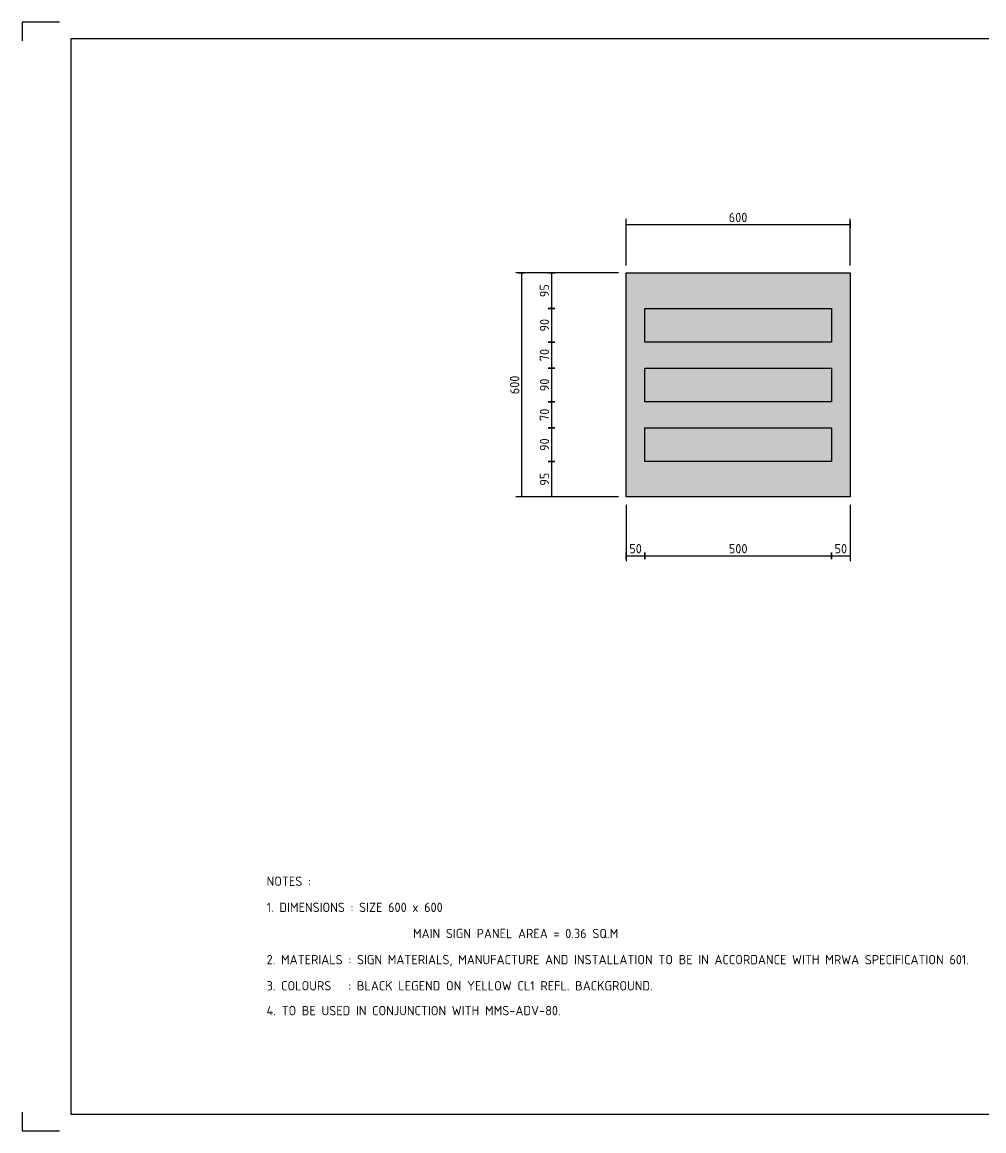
# Model space of a CAD drawing. Extents: x 0 to 420, y 0 to 297.
# Drawn here: x 0 to 257.7, y 0 to 297 of the extents above; entities that cross this region are included whole.
import ezdxf
from ezdxf.enums import TextEntityAlignment as Align

# ---------------------------------------------------------------- set-up
doc = ezdxf.new("R2010")
doc.units = 0
doc.header["$LTSCALE"] = 0.3
doc.header["$MEASUREMENT"] = 0
doc.layers.get('0').update_dxf_attribs({"linetype": 'CONTINUOUS'})
doc.layers.get('DEFPOINTS').update_dxf_attribs({"linetype": 'CONTINUOUS'})
for name, color, linetype in [('L25', 1, 'CONTINUOUS'), ('NOTES', 1, 'CONTINUOUS'), ('T25', 1, 'CONTINUOUS'), ('TBLK18', 4, 'CONTINUOUS'), ('TBLK25', 1, 'CONTINUOUS'), ('TBLK35', 3, 'CONTINUOUS'), ('TBLK50', 7, 'CONTINUOUS')]:
    doc.layers.add(name, color=color, linetype=linetype)
doc.layers.add('yellow', color=7, linetype='CONTINUOUS', true_color=0xfedb00)
doc.styles.add('iso', font='iso3098b.shx')
doc.dimstyles.new('SIGNSDIM', dxfattribs={"dimtxt": 2.5, "dimasz": 0.2, "dimexe": 1.5, "dimexo": 2, "dimtad": 1, "dimdec": 4, "dimlfac": 10, "dimrnd": 1, "dimdsep": 46, "dimtxsty": 'iso', "dimblk": 'SGNDIM', "dimcen": 2.5, "dimse2": 1, "dimadec": 0, "dimazin": 0, "dimtfac": 1, "dimtdec": 4, "dimtix": 1, "dimtmove": 0, "dimatfit": 3, "dimldrblk": 'SGNDIM', "dimfxl": 1, "dimtolj": 1, "dimtzin": 0, "dimarcsym": 0})

# ---------------------------------------------------------------- blocks, each defined once
blk = doc.blocks.new('SGNDIM')
for p, q in [((0, 0), (-1, 0)), ((0, 4.5), (0, -4.5))]:
    blk.add_line(p, q)
blk = doc.blocks.new('*D3')
at = {"layer": 'DEFPOINTS', "color": 0, "transparency": 16777216}
for p in [(161.81, 229.82), (133.81, 169.82), (161.81, 169.82)]:
    blk.add_point(p, dxfattribs=at)
at = {"layer": 'T25', "color": 0, "lineweight": -2, "transparency": 16777216}
for p, q in [((159.81, 229.82), (132.31, 229.82)), ((133.81, 229.62), (133.81, 170.02)), ((159.81, 169.82), (132.31, 169.82))]:
    blk.add_line(p, q, dxfattribs=at)
at = {"layer": 'T25', "color": 0, "lineweight": -2, "transparency": 16777216, "xscale": 0.2, "yscale": 0.2, "zscale": 0.2}
for p, rotation in [((133.81, 229.82), 90), ((133.81, 169.82), 270)]:
    blk.add_blockref('SGNDIM', p, dxfattribs=dict(at, rotation=rotation))
at = {"layer": 'T25', "color": 0, "transparency": 16777216, "insert": (131.94, 199.82), "char_height": 2.5, "attachment_point": 5, "rotation": 90, "style": 'iso'}
blk.add_mtext('\\A1;600', dxfattribs=at)
blk = doc.blocks.new('*D4')
at = {"layer": 'DEFPOINTS', "color": 0, "transparency": 16777216}
for p in [(166.82, 185.24), (216.86, 185.24), (216.86, 154.07)]:
    blk.add_point(p, dxfattribs=at)
at = {"layer": 'T25', "color": 0, "lineweight": -2, "transparency": 16777216}
blk.add_line((167.02, 154.07), (216.66, 154.07), dxfattribs=at)
at = {"layer": 'T25', "color": 0, "lineweight": -2, "transparency": 16777216, "xscale": 0.2, "yscale": 0.2, "zscale": 0.2, "rotation": 180}
blk.add_blockref('SGNDIM', (166.82, 154.07), dxfattribs=at)
at = {"layer": 'T25', "color": 0, "lineweight": -2, "transparency": 16777216, "xscale": 0.2, "yscale": 0.2, "zscale": 0.2}
blk.add_blockref('SGNDIM', (216.86, 154.07), dxfattribs=at)
at = {"layer": 'T25', "color": 0, "transparency": 16777216, "insert": (191.84, 155.95), "char_height": 2.5, "attachment_point": 5, "style": 'iso'}
blk.add_mtext('\\A1;500', dxfattribs=at)
blk = doc.blocks.new('*D5')
at = {"layer": 'DEFPOINTS', "color": 0, "transparency": 16777216}
for p in [(154.48, 229.82), (141.81, 220.32), (154.48, 220.32)]:
    blk.add_point(p, dxfattribs=at)
at = {"layer": 'T25', "color": 0, "lineweight": -2, "transparency": 16777216}
for p, q in [((152.48, 229.82), (140.31, 229.82)), ((141.81, 229.62), (141.81, 220.52))]:
    blk.add_line(p, q, dxfattribs=at)
at = {"layer": 'T25', "color": 0, "lineweight": -2, "transparency": 16777216, "xscale": 0.2, "yscale": 0.2, "zscale": 0.2}
for p, rotation in [((141.81, 229.82), 90), ((141.81, 220.32), 270)]:
    blk.add_blockref('SGNDIM', p, dxfattribs=dict(at, rotation=rotation))
at = {"layer": 'T25', "color": 0, "transparency": 16777216, "insert": (139.94, 225.07), "char_height": 2.5, "attachment_point": 5, "rotation": 90, "style": 'iso'}
blk.add_mtext('\\A1;95', dxfattribs=at)
blk = doc.blocks.new('*D6')
at = {"layer": 'DEFPOINTS', "color": 0, "transparency": 16777216}
for p in [(153.48, 211.32), (141.81, 204.32), (153.48, 204.32)]:
    blk.add_point(p, dxfattribs=at)
at = {"layer": 'T25', "color": 0, "lineweight": -2, "transparency": 16777216}
blk.add_line((141.81, 211.12), (141.81, 204.52), dxfattribs=at)
at = {"layer": 'T25', "color": 0, "lineweight": -2, "transparency": 16777216, "xscale": 0.2, "yscale": 0.2, "zscale": 0.2}
for p, rotation in [((141.81, 211.32), 90), ((141.81, 204.32), 270)]:
    blk.add_blockref('SGNDIM', p, dxfattribs=dict(at, rotation=rotation))
at = {"layer": 'T25', "color": 0, "transparency": 16777216, "insert": (139.94, 207.82), "char_height": 2.5, "attachment_point": 5, "rotation": 90, "style": 'iso'}
blk.add_mtext('\\A1;70', dxfattribs=at)
blk = doc.blocks.new('*D7')
at = {"layer": 'DEFPOINTS', "color": 0, "transparency": 16777216}
for p in [(156.81, 204.32), (141.81, 195.32), (156.81, 195.32)]:
    blk.add_point(p, dxfattribs=at)
at = {"layer": 'T25', "color": 0, "lineweight": -2, "transparency": 16777216}
blk.add_line((141.81, 204.12), (141.81, 195.52), dxfattribs=at)
at = {"layer": 'T25', "color": 0, "lineweight": -2, "transparency": 16777216, "xscale": 0.2, "yscale": 0.2, "zscale": 0.2}
for p, rotation in [((141.81, 204.32), 90), ((141.81, 195.32), 270)]:
    blk.add_blockref('SGNDIM', p, dxfattribs=dict(at, rotation=rotation))
at = {"layer": 'T25', "color": 0, "transparency": 16777216, "insert": (139.94, 199.82), "char_height": 2.5, "attachment_point": 5, "rotation": 90, "style": 'iso'}
blk.add_mtext('\\A1;90', dxfattribs=at)
blk = doc.blocks.new('*D8')
at = {"layer": 'DEFPOINTS', "color": 0, "transparency": 16777216}
for p in [(153.48, 195.32), (141.81, 188.32), (153.48, 188.32)]:
    blk.add_point(p, dxfattribs=at)
at = {"layer": 'T25', "color": 0, "lineweight": -2, "transparency": 16777216}
blk.add_line((141.81, 195.12), (141.81, 188.52), dxfattribs=at)
at = {"layer": 'T25', "color": 0, "lineweight": -2, "transparency": 16777216, "xscale": 0.2, "yscale": 0.2, "zscale": 0.2}
for p, rotation in [((141.81, 195.32), 90), ((141.81, 188.32), 270)]:
    blk.add_blockref('SGNDIM', p, dxfattribs=dict(at, rotation=rotation))
at = {"layer": 'T25', "color": 0, "transparency": 16777216, "insert": (139.94, 191.82), "char_height": 2.5, "attachment_point": 5, "rotation": 90, "style": 'iso'}
blk.add_mtext('\\A1;70', dxfattribs=at)
blk = doc.blocks.new('*D9')
at = {"layer": 'DEFPOINTS', "color": 0, "transparency": 16777216}
for p in [(154.48, 179.32), (141.81, 169.82), (154.48, 169.82)]:
    blk.add_point(p, dxfattribs=at)
at = {"layer": 'T25', "color": 0, "lineweight": -2, "transparency": 16777216}
for p, q in [((141.81, 179.12), (141.81, 170.02)), ((152.48, 169.82), (140.31, 169.82))]:
    blk.add_line(p, q, dxfattribs=at)
at = {"layer": 'T25', "color": 0, "lineweight": -2, "transparency": 16777216, "xscale": 0.2, "yscale": 0.2, "zscale": 0.2}
for p, rotation in [((141.81, 179.32), 90), ((141.81, 169.82), 270)]:
    blk.add_blockref('SGNDIM', p, dxfattribs=dict(at, rotation=rotation))
at = {"layer": 'T25', "color": 0, "transparency": 16777216, "insert": (139.94, 174.57), "char_height": 2.5, "attachment_point": 5, "rotation": 90, "style": 'iso'}
blk.add_mtext('\\A1;95', dxfattribs=at)
blk = doc.blocks.new('*D10')
at = {"layer": 'DEFPOINTS', "color": 0, "transparency": 16777216}
for p in [(221.81, 242.82), (161.81, 229.82), (221.81, 229.82)]:
    blk.add_point(p, dxfattribs=at)
at = {"layer": 'T25', "color": 0, "lineweight": -2, "transparency": 16777216}
for p, q in [((161.81, 231.82), (161.81, 244.32)), ((221.81, 231.82), (221.81, 244.32)), ((162.01, 242.82), (221.61, 242.82))]:
    blk.add_line(p, q, dxfattribs=at)
at = {"layer": 'T25', "color": 0, "lineweight": -2, "transparency": 16777216, "xscale": 0.2, "yscale": 0.2, "zscale": 0.2, "rotation": 180}
blk.add_blockref('SGNDIM', (161.81, 242.82), dxfattribs=at)
at = {"layer": 'T25', "color": 0, "lineweight": -2, "transparency": 16777216, "xscale": 0.2, "yscale": 0.2, "zscale": 0.2}
blk.add_blockref('SGNDIM', (221.81, 242.82), dxfattribs=at)
at = {"layer": 'T25', "color": 0, "transparency": 16777216, "insert": (191.81, 244.69), "char_height": 2.5, "attachment_point": 5, "style": 'iso'}
blk.add_mtext('\\A1;600', dxfattribs=at)
blk = doc.blocks.new('*D11')
at = {"layer": 'DEFPOINTS', "color": 0, "transparency": 16777216}
for p in [(216.86, 169.71), (221.83, 169.71), (221.83, 154.07)]:
    blk.add_point(p, dxfattribs=at)
at = {"layer": 'T25', "color": 0, "lineweight": -2, "transparency": 16777216}
for p, q in [((221.83, 167.71), (221.83, 152.57)), ((217.06, 154.07), (221.63, 154.07))]:
    blk.add_line(p, q, dxfattribs=at)
at = {"layer": 'T25', "color": 0, "lineweight": -2, "transparency": 16777216, "xscale": 0.2, "yscale": 0.2, "zscale": 0.2, "rotation": 180}
blk.add_blockref('SGNDIM', (216.86, 154.07), dxfattribs=at)
at = {"layer": 'T25', "color": 0, "lineweight": -2, "transparency": 16777216, "xscale": 0.2, "yscale": 0.2, "zscale": 0.2}
blk.add_blockref('SGNDIM', (221.83, 154.07), dxfattribs=at)
at = {"layer": 'T25', "color": 0, "transparency": 16777216, "insert": (219.34, 155.95), "char_height": 2.5, "attachment_point": 5, "style": 'iso'}
blk.add_mtext('\\A1;50', dxfattribs=at)
blk = doc.blocks.new('*D12')
at = {"layer": 'DEFPOINTS', "color": 0, "transparency": 16777216}
for p in [(161.85, 169.71), (166.82, 169.71), (166.82, 154.07)]:
    blk.add_point(p, dxfattribs=at)
at = {"layer": 'T25', "color": 0, "lineweight": -2, "transparency": 16777216}
for p, q in [((161.85, 167.71), (161.85, 152.57)), ((162.05, 154.07), (166.62, 154.07))]:
    blk.add_line(p, q, dxfattribs=at)
at = {"layer": 'T25', "color": 0, "lineweight": -2, "transparency": 16777216, "xscale": 0.2, "yscale": 0.2, "zscale": 0.2, "rotation": 180}
blk.add_blockref('SGNDIM', (161.85, 154.07), dxfattribs=at)
at = {"layer": 'T25', "color": 0, "lineweight": -2, "transparency": 16777216, "xscale": 0.2, "yscale": 0.2, "zscale": 0.2}
blk.add_blockref('SGNDIM', (166.82, 154.07), dxfattribs=at)
at = {"layer": 'T25', "color": 0, "transparency": 16777216, "insert": (164.33, 155.95), "char_height": 2.5, "attachment_point": 5, "style": 'iso'}
blk.add_mtext('\\A1;50', dxfattribs=at)
blk = doc.blocks.new('*D16')
at = {"layer": 'DEFPOINTS', "color": 0, "transparency": 16777216}
for p in [(156.81, 188.32), (141.81, 179.32), (156.81, 179.32)]:
    blk.add_point(p, dxfattribs=at)
at = {"layer": 'T25', "color": 0, "lineweight": -2, "transparency": 16777216}
blk.add_line((141.81, 188.12), (141.81, 179.52), dxfattribs=at)
at = {"layer": 'T25', "color": 0, "lineweight": -2, "transparency": 16777216, "xscale": 0.2, "yscale": 0.2, "zscale": 0.2}
for p, rotation in [((141.81, 188.32), 90), ((141.81, 179.32), 270)]:
    blk.add_blockref('SGNDIM', p, dxfattribs=dict(at, rotation=rotation))
at = {"layer": 'T25', "color": 0, "transparency": 16777216, "insert": (139.94, 183.82), "char_height": 2.5, "attachment_point": 5, "rotation": 90, "style": 'iso'}
blk.add_mtext('\\A1;90', dxfattribs=at)
blk = doc.blocks.new('*D17')
at = {"layer": 'DEFPOINTS', "color": 0, "transparency": 16777216}
for p in [(156.81, 220.32), (141.81, 211.32), (156.81, 211.32)]:
    blk.add_point(p, dxfattribs=at)
at = {"layer": 'T25', "color": 0, "lineweight": -2, "transparency": 16777216}
blk.add_line((141.81, 220.12), (141.81, 211.52), dxfattribs=at)
at = {"layer": 'T25', "color": 0, "lineweight": -2, "transparency": 16777216, "xscale": 0.2, "yscale": 0.2, "zscale": 0.2}
for p, rotation in [((141.81, 220.32), 90), ((141.81, 211.32), 270)]:
    blk.add_blockref('SGNDIM', p, dxfattribs=dict(at, rotation=rotation))
at = {"layer": 'T25', "color": 0, "transparency": 16777216, "insert": (139.94, 215.82), "char_height": 2.5, "attachment_point": 5, "rotation": 90, "style": 'iso'}
blk.add_mtext('\\A1;90', dxfattribs=at)
blk = doc.blocks.new('A3BBLK')
at = {"layer": 'TBLK25'}
for p, q in [((10, 297), (0, 297)), ((0, 297), (0, 292)), ((0, 5), (0, 0)), ((0, 0), (10, 0))]:
    blk.add_line(p, q, dxfattribs=at)
at = {"layer": 'TBLK50'}
for p, q in [((415.5, 292.5), (13, 292.5)), ((13, 292.5), (13, 4.5)), ((13, 4.5), (415.5, 4.5))]:
    blk.add_line(p, q, dxfattribs=at)
blk = doc.blocks.new('a3_in_vtblk std dwg')
blk.add_blockref('A3BBLK', (0, 0))
at = {"layer": 'TBLK18', "style": 'iso'}
blk.add_attdef('MR_DIRECTORATE', text='', height=1.5, dxfattribs=at).set_placement((381.5, 68.12), align=Align.CENTER)
for tag, p in [('STREET_NAME', (355.51, 62.1)), ('SUBURB_POSTCODE', (388.49, 62.1)), ('TELEPHONE_NO.', (368.31, 59.84)), ('FAX_NO.', (393.56, 59.84))]:
    blk.add_attdef(tag, p, '', height=1.5, dxfattribs=at)
at = {"layer": 'TBLK25', "style": 'iso'}
for tag, height, p in [('MR_BRANCH', 2, (381.5, 65.2)), ('ROAD_SECTION', 1.75, (384.5, 29.16)), ('SLK', 1.75, (384.5, 26.11)), ('CHAINAGE', 1.75, (384.5, 19.21))]:
    blk.add_attdef(tag, text='', height=height, dxfattribs=at).set_placement(p, align=Align.CENTER)
for tag, p, height in [('FILE_NUMBER', (371.77, 54.24), 2.5), ('DESIGNED_/_DRAWN', (371.77, 49.49), 2), ('VERIFIED', (371.77, 44.49), 2), ('APPROVED', (371.77, 39.49), 2), ('LOCAL_AUTHORITY', (370.48, 16.73), 1.25)]:
    blk.add_attdef(tag, p, '', height=height, dxfattribs=at)
at = {"layer": 'TBLK35', "style": 'iso', "width": 0.9}
for tag, p in [('ROAD_PROJECT&NUMBER', (384.5, 32.23)), ('DRAWING_DESCRIPTION', (384.5, 22.29))]:
    blk.add_attdef(tag, text='', height=2.5, dxfattribs=at).set_placement(p, align=Align.CENTER)
at = {"layer": 'TBLK50', "style": 'iso'}
blk.add_attdef('MRWA_DRG_NUMBER', (356.29, 6.08), '', height=5, dxfattribs=at)

msp = doc.modelspace()

# ---------------------------------------------------------------- hatches: boundary and pattern name
at = {"layer": 'L25'}
for points in [[(166.815219, 211.315571), (166.815219, 220.315571), (216.860514, 220.315571), (216.860514, 211.315571)], [(166.815219, 195.315571), (166.815219, 204.315571), (216.860514, 204.315571), (216.860514, 195.315571)], [(166.815219, 179.315571), (166.815219, 188.315571), (216.860514, 188.315571), (216.860514, 179.315571)]]:
    msp.add_hatch(color=256, dxfattribs=at).paths.add_polyline_path(points)
at = {"layer": 'yellow'}
h = msp.add_hatch(color=256, dxfattribs=at)
h.paths.add_polyline_path([(161.811251, 169.815571), (161.811251, 229.815571), (221.811251, 229.815571), (221.811251, 169.815571)])
h.paths.add_polyline_path([(166.815219, 179.315571), (166.815219, 188.315571), (216.860514, 188.315571), (216.860514, 179.315571)], flags=16)
h.paths.add_polyline_path([(166.815219, 195.315571), (166.815219, 204.315571), (216.860514, 204.315571), (216.860514, 195.315571)], flags=16)
h.paths.add_polyline_path([(166.815219, 211.315571), (166.815219, 220.315571), (216.860514, 220.315571), (216.860514, 211.315571)], flags=16)

# ---------------------------------------------------------------- linework, layer by layer
at = {"layer": 'L25'}
for points in [[(161.811251, 169.815571), (161.811251, 229.815571), (221.811251, 229.815571), (221.811251, 169.815571)], [(166.815219, 211.315571), (166.815219, 220.315571), (216.860514, 220.315571), (216.860514, 211.315571)], [(166.815219, 195.315571), (166.815219, 204.315571), (216.860514, 204.315571), (216.860514, 195.315571)], [(166.815219, 179.315571), (166.815219, 188.315571), (216.860514, 188.315571), (216.860514, 179.315571)]]:
    msp.add_lwpolyline(points, close=True, dxfattribs=at)

# ---------------------------------------------------------------- block references
msp.add_blockref('a3_in_vtblk std dwg', (0, 0))

# ---------------------------------------------------------------- texts
at = {"layer": 'NOTES', "style": 'iso'}
for s, p in [('NOTES :', (65.487803, 65.611731)), ('1. DIMENSIONS : SIZE 600 x 600', (65.487803, 58.611731)), ('0.36 SQ.M', (145.487803, 51.611731)), ('2. MATERIALS : SIGN MATERIALS, MANUFACTURE AND INSTALLATION TO BE IN ACCORDANCE WITH MRWA SPECIFICATION 601.', (65.487803, 44.611731)), ('3. COLOURS   : BLACK LEGEND ON YELLOW CL1 REFL. BACKGROUND.', (65.487803, 37.611731)), ('4. TO BE USED IN CONJUNCTION WITH MMS-ADV-80.', (65.480098, 30.956018))]:
    msp.add_text(s, height=2.5, dxfattribs=at).set_placement(p)
msp.add_text('MAIN SIGN PANEL AREA = ', height=2.5, dxfattribs=at).set_placement((145.487803, 51.611731), align=Align.RIGHT)

# ---------------------------------------------------------------- dimensions: what is measured, and where the dimension line sits
at = {"layer": 'T25'}
for base, p1, p2, override, picture, middle in [((221.811251, 242.815571), (161.811251, 229.815571), (221.811251, 229.815571), {"dimse2": 0}, '*D10', (191.811251, 244.690571)), ((216.8605137, 154.0731692), (166.815219, 185.2444667), (216.8605137, 185.2444667), {"dimse1": 1}, '*D4', (191.8378663, 155.9481692)), ((221.826846, 154.073169), (216.860514, 169.707145), (221.826846, 169.707145), {"dimse1": 1, "dimse2": 0}, '*D11', (219.34368, 155.948169))]:
    dim = msp.add_linear_dim(base=base, p1=p1, p2=p2, dimstyle='SIGNSDIM', override=override, dxfattribs=at)
    dim.commit()
    dim.dimension.update_dxf_attribs({"geometry": picture, "text_midpoint": middle})
for base, p1, p2, override, picture, middle in [((133.811251, 169.815571), (161.811251, 229.815571), (161.811251, 169.815571), {"dimse2": 0}, '*D3', (131.936251, 199.815571)), ((141.811251, 211.315571), (156.811251, 220.315571), (156.811251, 211.315571), {"dimse1": 1}, '*D17', (139.936251, 215.815571)), ((141.811251, 204.315571), (153.477917, 211.315571), (153.477917, 204.315571), {"dimse1": 1}, '*D6', (139.936251, 207.815571)), ((141.811251, 195.315571), (156.811251, 204.315571), (156.811251, 195.315571), {"dimse1": 1}, '*D7', (139.936251, 199.815571)), ((141.811251, 188.315571), (153.477917, 195.315571), (153.477917, 188.315571), {"dimse1": 1}, '*D8', (139.936251, 191.815571)), ((141.811251, 179.315571), (156.811251, 188.315571), (156.811251, 179.315571), {"dimse1": 1}, '*D16', (139.936251, 183.815571)), ((141.811251, 169.815571), (154.477917, 179.315571), (154.477917, 169.815571), {"dimse1": 1, "dimse2": 0}, '*D9', (139.936251, 174.565571))]:
    dim = msp.add_linear_dim(base=base, p1=p1, p2=p2, angle=90, dimstyle='SIGNSDIM', override=override, dxfattribs=at)
    dim.commit()
    dim.dimension.update_dxf_attribs({"geometry": picture, "text_midpoint": middle})
dim = msp.add_linear_dim(base=(141.811251, 220.315571), p1=(154.477917, 229.815571), p2=(154.477917, 220.315571), angle=90, dimstyle='SIGNSDIM', dxfattribs=at)
dim.commit()
dim.dimension.update_dxf_attribs({"geometry": '*D5', "text_midpoint": (139.936251, 225.065571)})
dim = msp.add_linear_dim(base=(166.815219, 154.073169), p1=(161.84867, 169.707346), p2=(166.815219, 169.707346), dimstyle='SIGNSDIM', dxfattribs=at)
dim.commit()
dim.dimension.update_dxf_attribs({"geometry": '*D12', "text_midpoint": (164.331945, 155.948169)})

doc.saveas('drawing.dxf')
